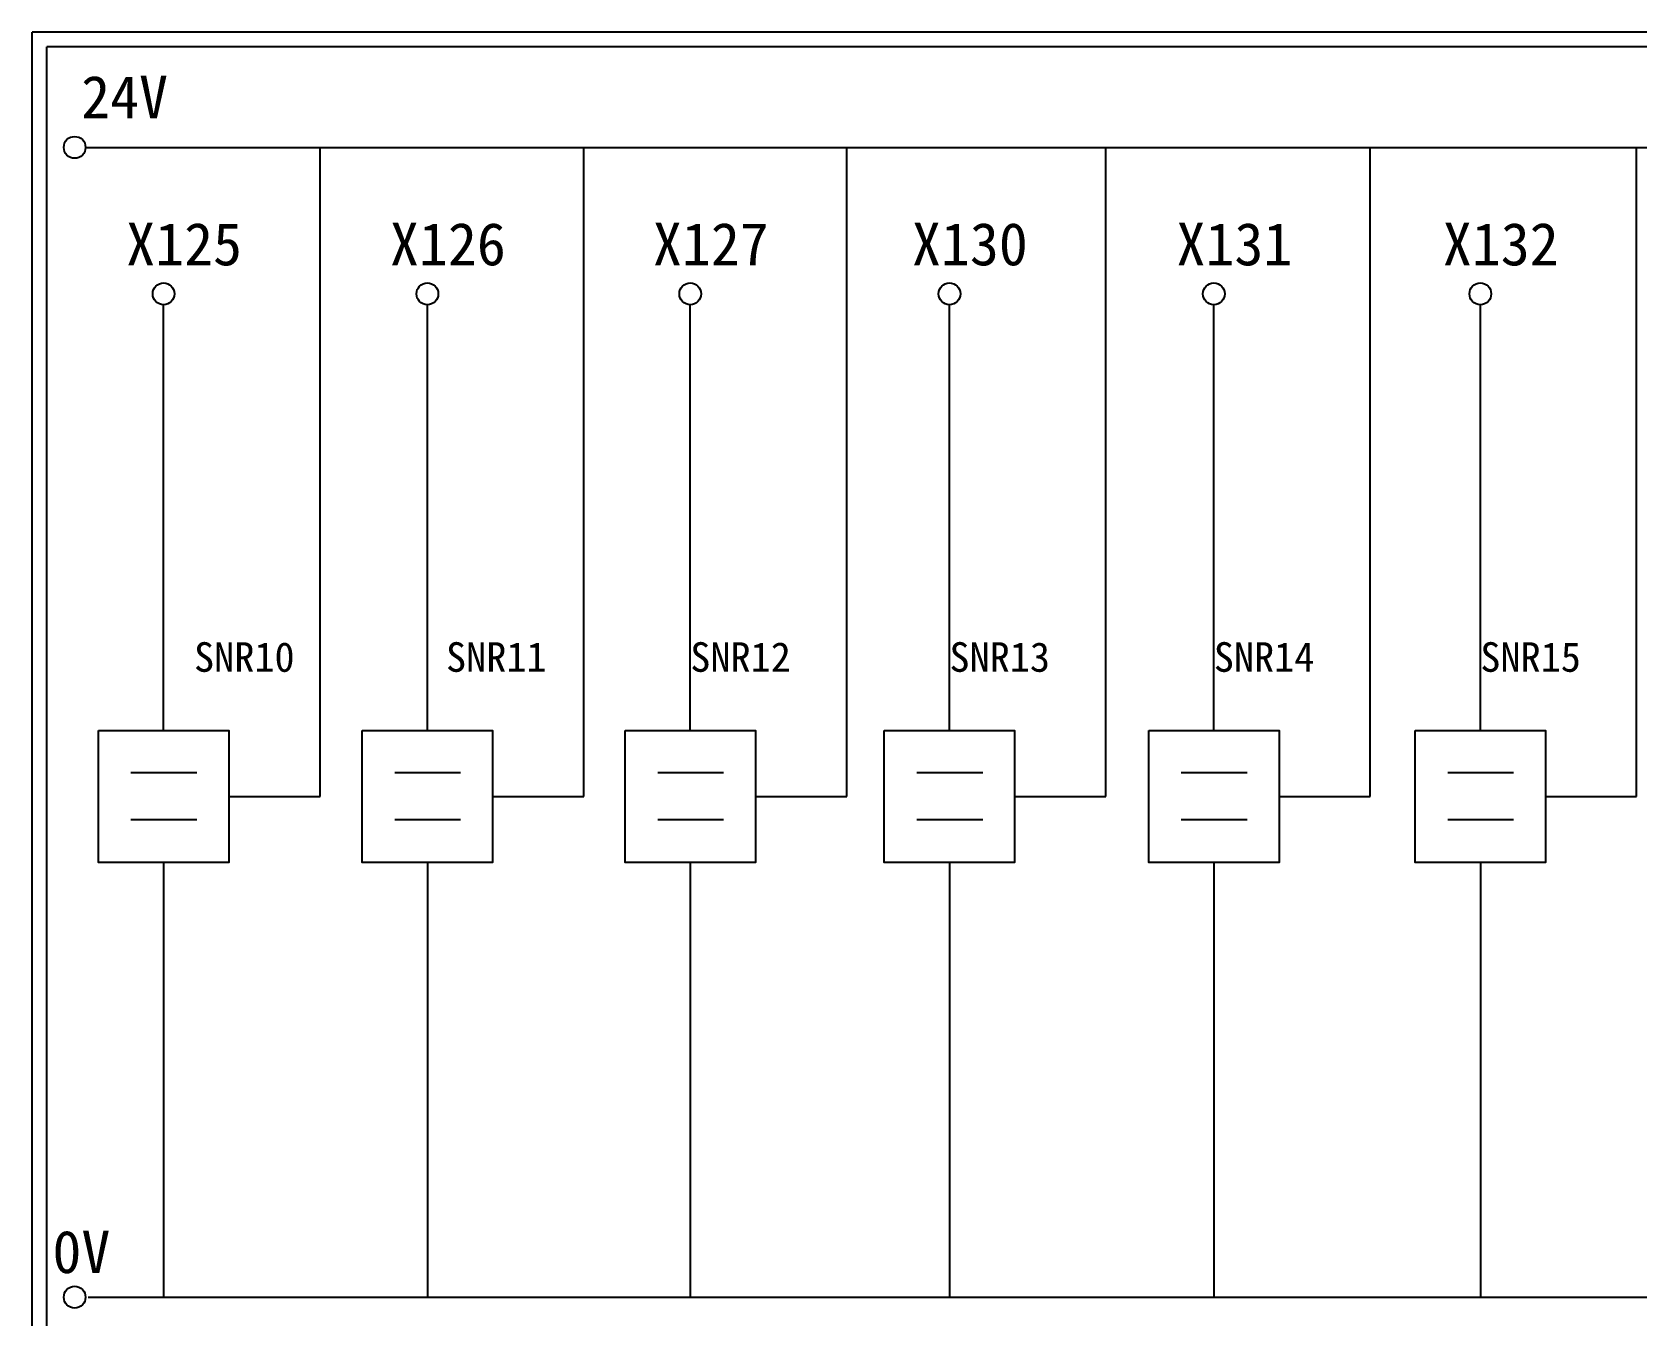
# Model space of a CAD drawing. Extents: x 325 to 612, y 3 to 207.
# Drawn here: x 325.3 to 461.1, y 98.4 to 207 of the extents above; entities that cross this region are included whole.
import ezdxf

# ---------------------------------------------------------------- set-up
doc = ezdxf.new("R2010")
doc.units = 0
doc.layers.get('0').update_dxf_attribs({"linetype": 'CONTINUOUS'})
doc.layers.add('圖框層', color=7, linetype='CONTINUOUS')
doc.layers.add('標尺寸層', color=3, linetype='CONTINUOUS')
doc.styles.add('STSL', font='KAIU.TTF')

msp = doc.modelspace()

# ---------------------------------------------------------------- linework, layer by layer
for p, q in [((349.67, 142.31), (349.67, 197.22)), ((371.98, 142.31), (371.98, 197.22)), ((394.22, 142.31), (394.22, 197.22)), ((416.13, 142.31), (416.13, 197.22)), ((438.5, 142.31), (438.5, 197.22)), ((461.03, 142.31), (461.03, 197.22)), ((336.44, 147.89), (336.44, 183.91)), ((358.75, 147.89), (358.75, 183.91)), ((380.99, 147.89), (380.99, 183.91)), ((402.91, 147.89), (402.91, 183.91)), ((425.27, 147.89), (425.27, 183.91)), ((447.81, 147.89), (447.81, 183.91)), ((341.96, 142.31), (349.67, 142.31)), ((364.27, 142.31), (371.98, 142.31)), ((386.51, 142.31), (394.22, 142.31)), ((408.42, 142.31), (416.13, 142.31)), ((430.79, 142.31), (438.5, 142.31)), ((453.32, 142.31), (461.03, 142.31)), ((336.44, 136.73), (336.44, 99.96)), ((358.75, 136.73), (358.75, 99.96)), ((380.99, 136.73), (380.99, 99.96)), ((402.91, 136.73), (402.91, 99.96)), ((425.27, 136.73), (425.27, 99.96)), ((447.81, 136.73), (447.81, 99.96))]:
    msp.add_line(p, q)
for points in [[(330.93, 147.89), (341.96, 147.89), (341.96, 136.73), (330.93, 136.73)], [(353.24, 147.89), (364.27, 147.89), (364.27, 136.73), (353.24, 136.73)], [(375.48, 147.89), (386.51, 147.89), (386.51, 136.73), (375.48, 136.73)], [(397.4, 147.89), (408.42, 147.89), (408.42, 136.73), (397.4, 136.73)], [(419.76, 147.89), (430.79, 147.89), (430.79, 136.73), (419.76, 136.73)], [(442.3, 147.89), (453.32, 147.89), (453.32, 136.73), (442.3, 136.73)]]:
    msp.add_lwpolyline(points, close=True)
at = {"layer": '圖框層', "color": 7}
for p, q in [((612.32, 206.97), (325.32, 206.97)), ((325.32, 3), (325.32, 206.97)), ((611.07, 205.72), (326.57, 205.72)), ((326.57, 4.25), (326.57, 205.72))]:
    msp.add_line(p, q, dxfattribs=at)
at = {"layer": '標尺寸層', "color": 7}
for p, q in [((329.84, 197.22), (607.44, 197.22)), ((333.68, 144.34), (339.25, 144.34)), ((355.99, 144.34), (361.56, 144.34)), ((378.23, 144.34), (383.8, 144.34)), ((400.15, 144.34), (405.72, 144.34)), ((422.51, 144.34), (428.08, 144.34)), ((445.05, 144.34), (450.62, 144.34)), ((333.68, 140.37), (339.25, 140.37)), ((355.99, 140.37), (361.56, 140.37)), ((378.23, 140.37), (383.8, 140.37)), ((400.15, 140.37), (405.72, 140.37)), ((422.51, 140.37), (428.08, 140.37)), ((445.05, 140.37), (450.62, 140.37)), ((330.05, 99.96), (607.44, 99.96))]:
    msp.add_line(p, q, dxfattribs=at)
for centre in [(328.92, 197.22), (336.44, 184.83), (358.75, 184.83), (380.99, 184.83), (402.91, 184.83), (425.27, 184.83), (447.81, 184.83), (328.92, 99.96)]:
    msp.add_circle(centre, 0.92, dxfattribs=at)

# ---------------------------------------------------------------- texts
at = {"layer": '圖框層', "color": 4, "style": 'STSL'}
for s, height, p in [('24V', 3.6, (329.47, 199.68)), ('X125', 3.6, (333.28, 187.24)), ('X126', 3.6, (355.59, 187.24)), ('X127', 3.6, (377.83, 187.24)), ('X130', 3.6, (399.74, 187.24)), ('X131', 3.6, (422.11, 187.24)), ('X132', 3.6, (444.64, 187.24)), ('SNR10', 2.5, (339.02, 152.86)), ('SNR11', 2.5, (360.33, 152.86)), ('SNR12', 2.5, (380.99, 152.86)), ('SNR13', 2.5, (402.91, 152.86)), ('SNR14', 2.5, (425.27, 152.86)), ('SNR15', 2.5, (447.81, 152.86)), ('0V', 3.6, (327.04, 102))]:
    msp.add_text(s, height=height, dxfattribs=at).set_placement(p)

doc.saveas('drawing.dxf')
